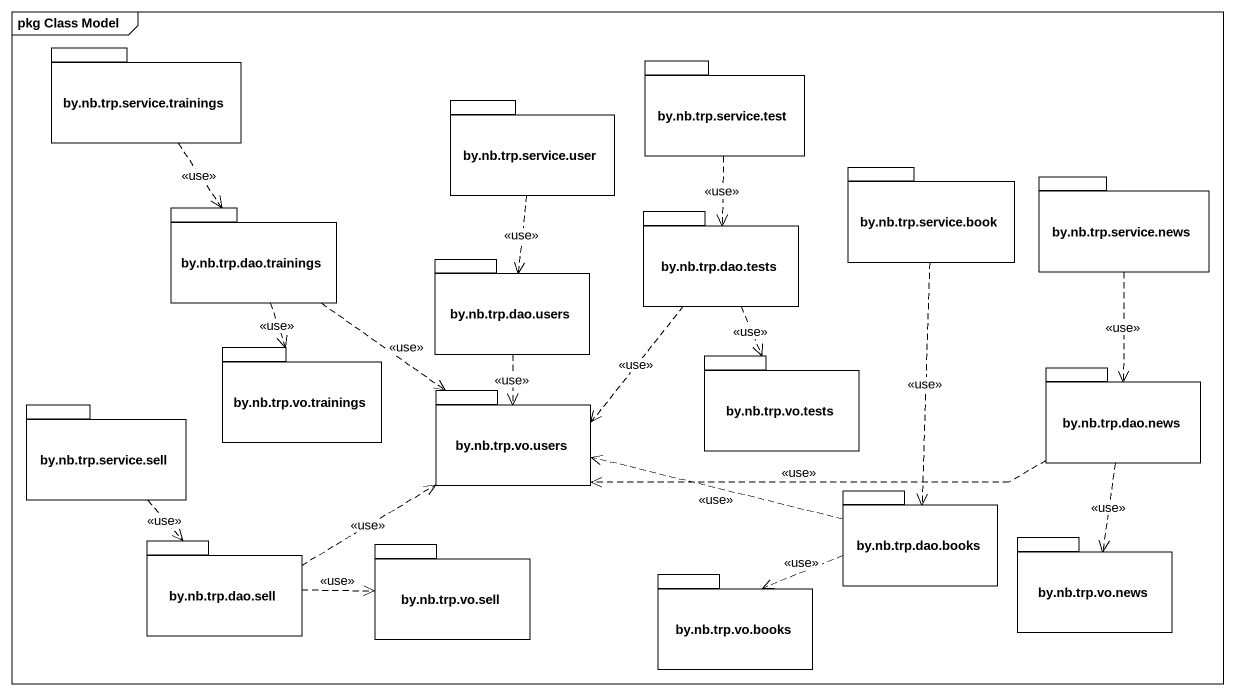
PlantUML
@startuml
mainframe pkg Class Model
package "by.nb.trp.service.trainings" as by_nb_trp_service_trainings {
}
package "by.nb.trp.service.test" as by_nb_trp_service_test {
}
package "by.nb.trp.service.user" as by_nb_trp_service_user {
}
package "by.nb.trp.service.book" as by_nb_trp_service_book {
}
package "by.nb.trp.service.news" as by_nb_trp_service_news {
}
package "by.nb.trp.dao.trainings" as by_nb_trp_dao_trainings {
}
package "by.nb.trp.dao.tests" as by_nb_trp_dao_tests {
}
package "by.nb.trp.dao.users" as by_nb_trp_dao_users {
}
package "by.nb.trp.vo.trainings" as by_nb_trp_vo_trainings {
}
package "by.nb.trp.vo.tests" as by_nb_trp_vo_tests {
}
package "by.nb.trp.service.sell" as by_nb_trp_service_sell {
}
package "by.nb.trp.vo.users" as by_nb_trp_vo_users {
}
package "by.nb.trp.dao.news" as by_nb_trp_dao_news {
}
package "by.nb.trp.dao.books" as by_nb_trp_dao_books {
}
package "by.nb.trp.dao.sell" as by_nb_trp_dao_sell {
}
package "by.nb.trp.vo.sell" as by_nb_trp_vo_sell {
}
package "by.nb.trp.vo.books" as by_nb_trp_vo_books {
}
package "by.nb.trp.vo.news" as by_nb_trp_vo_news {
}
by_nb_trp_service_trainings ..> by_nb_trp_dao_trainings : <<use>>
by_nb_trp_service_test ..> by_nb_trp_dao_tests : <<use>>
by_nb_trp_service_user ..> by_nb_trp_dao_users : <<use>>
by_nb_trp_service_book ..> by_nb_trp_dao_books : <<use>>
by_nb_trp_service_news ..> by_nb_trp_dao_news : <<use>>
by_nb_trp_dao_trainings ..> by_nb_trp_vo_trainings : <<use>>
by_nb_trp_dao_trainings ..> by_nb_trp_vo_users : <<use>>
by_nb_trp_dao_tests ..> by_nb_trp_vo_tests : <<use>>
by_nb_trp_dao_tests ..> by_nb_trp_vo_users : <<use>>
by_nb_trp_dao_users ..> by_nb_trp_vo_users : <<use>>
by_nb_trp_service_sell ..> by_nb_trp_dao_sell : <<use>>
by_nb_trp_dao_news .left.> by_nb_trp_vo_users : <<use>>
by_nb_trp_dao_news ..> by_nb_trp_vo_news : <<use>>
by_nb_trp_dao_books .left.> by_nb_trp_vo_users : <<use>>
by_nb_trp_dao_books .left.> by_nb_trp_vo_books : <<use>>
by_nb_trp_dao_sell .right.> by_nb_trp_vo_users : <<use>>
by_nb_trp_dao_sell .right.> by_nb_trp_vo_sell : <<use>>
@enduml
